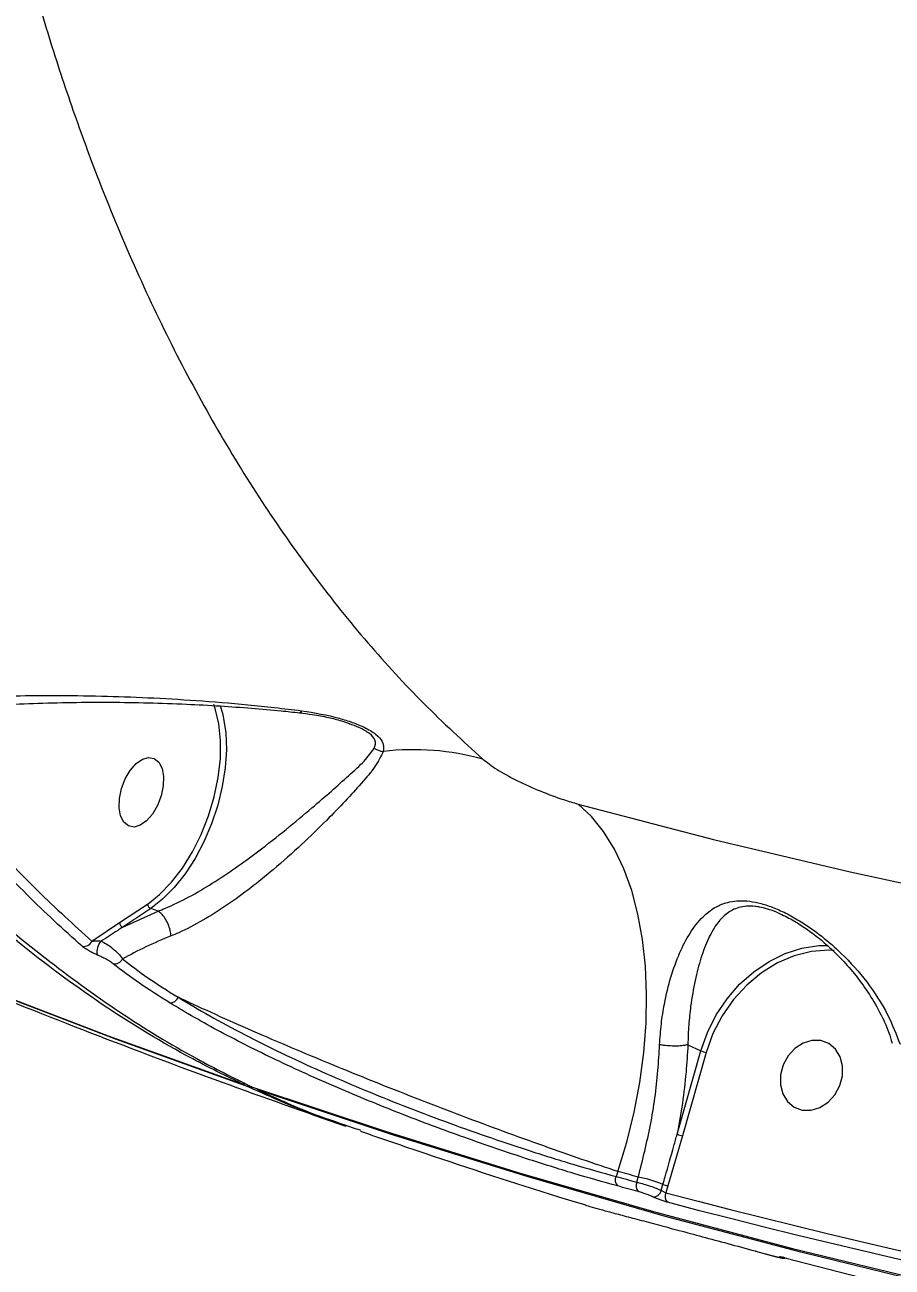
# Model space of a CAD drawing. Header units: millimetres. Extents: x -8607 to 7621, y -5747 to 4382.
# Drawn here: x 4662.8 to 4770.6, y -1127.2 to -972.8 of the extents above; entities that cross this region are included whole.
import ezdxf

# ---------------------------------------------------------------- set-up
doc = ezdxf.new("R2010")
doc.units = ezdxf.units.MM
doc.layers.add('DIKOM_ОБЪЕКТ', color=7, linetype='Continuous')
doc.layers.add('DIKOM_РАЗМЕР_ОБЪЕКТА', color=7, linetype='Continuous')
doc.styles.add('style1', font='arial.ttf', dxfattribs={"width": 0.8})
doc.dimstyles.new('1-50', dxfattribs={"dimtxt": 300, "dimasz": 200, "dimexe": 100, "dimexo": 0, "dimgap": 100, "dimtad": 1, "dimtxsty": 'style1', "dimcen": 200, "dimclrd": 7, "dimclre": 7, "dimclrt": 7, "dimadec": 1, "dimazin": 2, "dimtfac": 1, "dimtmove": 0, "dimatfit": 2, "dimfxl": 0, "dimlwd": 25, "dimlwe": 18, "dimarcsym": 0})

# ---------------------------------------------------------------- blocks, each defined once
blk = doc.blocks.new('*D11')
at = {"layer": 'Defpoints', "color": 0, "transparency": 16777216}
for p in [(7619.37, -165.15), (-6826.53, -739.39), (7619.37, -5647.14)]:
    blk.add_point(p, dxfattribs=at)
at = {"layer": 'DIKOM_РАЗМЕР_ОБЪЕКТА', "color": 7, "lineweight": 18, "transparency": 16777216}
for p, q in [((7619.37, -165.15), (7619.37, -5747.14)), ((-6826.53, -739.39), (-6826.53, -5747.14))]:
    blk.add_line(p, q, dxfattribs=at)
at = {"layer": 'DIKOM_РАЗМЕР_ОБЪЕКТА', "color": 7, "lineweight": 25, "transparency": 16777216}
blk.add_line((-6626.53, -5647.14), (7419.37, -5647.14), dxfattribs=at)
at = {"layer": 'DIKOM_РАЗМЕР_ОБЪЕКТА', "color": 7, "transparency": 16777216}
for points in [[(-6626.53, -5613.8), (-6626.53, -5680.47), (-6826.53, -5647.14)], [(7419.37, -5613.8), (7419.37, -5680.47), (7619.37, -5647.14)]]:
    blk.add_solid(points, dxfattribs=at)
at = {"layer": 'DIKOM_РАЗМЕР_ОБЪЕКТА', "color": 7, "transparency": 16777216, "insert": (396.42, -5393.96), "char_height": 300, "attachment_point": 5, "style": 'style1'}
blk.add_mtext('14400', dxfattribs=at)
blk = doc.blocks.new('*D13')
at = {"layer": 'Defpoints', "color": 0, "transparency": 16777216}
for p in [(-5326.53, -191.39), (6073.47, -191.39), (6073.47, -4959.53)]:
    blk.add_point(p, dxfattribs=at)
at = {"layer": 'DIKOM_РАЗМЕР_ОБЪЕКТА', "color": 7, "lineweight": 18, "transparency": 16777216}
for p, q in [((-5326.53, -191.39), (-5326.53, -5059.53)), ((6073.47, -191.39), (6073.47, -5059.53))]:
    blk.add_line(p, q, dxfattribs=at)
at = {"layer": 'DIKOM_РАЗМЕР_ОБЪЕКТА', "color": 7, "lineweight": 25, "transparency": 16777216}
blk.add_line((-5126.53, -4959.53), (5873.47, -4959.53), dxfattribs=at)
at = {"layer": 'DIKOM_РАЗМЕР_ОБЪЕКТА', "color": 7, "transparency": 16777216}
for points in [[(-5126.53, -4926.2), (-5126.53, -4992.86), (-5326.53, -4959.53)], [(5873.47, -4926.2), (5873.47, -4992.86), (6073.47, -4959.53)]]:
    blk.add_solid(points, dxfattribs=at)
at = {"layer": 'DIKOM_РАЗМЕР_ОБЪЕКТА', "color": 7, "transparency": 16777216, "insert": (373.47, -4706.36), "char_height": 300, "attachment_point": 5, "style": 'style1'}
blk.add_mtext('11400', dxfattribs=at)

msp = doc.modelspace()

# ---------------------------------------------------------------- linework, layer by layer
at = {"layer": 'DIKOM_ОБЪЕКТ', "color": 7, "linetype": 'Continuous', "lineweight": 15}
for p, q in [((4687.089, -1057.389), (4687.403, -1058.494)), ((4703.159, -1059.662), (4702.965, -1059.586)), ((4674.551, -1084.366), (4678.026, -1082.058)), ((4678.026, -1082.058), (4678.32, -1081.853)), ((4678.441, -1082.629), (4674.966, -1084.937)), ((4674.966, -1084.937), (4679.359, -1082.947)), ((4679.359, -1082.947), (4678.441, -1082.629)), ((4679.359, -1082.947), (4679.362, -1082.948)), ((4671.115, -1086.681), (4674.551, -1084.366)), ((4743.899, -1110.675), (4746.851, -1100.303)), ((4747.513, -1100.507), (4744.561, -1110.88)), ((4745.243, -1099.545), (4746.851, -1100.303)), ((4689.662, -1104.351), (4689.693, -1104.364)), ((4690.904, -1104.742), (4690.976, -1104.772)), ((4691.008, -1104.785), (4690.976, -1104.772)), ((4691.985, -1105.248), (4691.918, -1105.22)), ((4744.561, -1110.88), (4742.755, -1117.094)), ((4736.549, -1115.312), (4736.313, -1115.928)), ((4738.891, -1116.625), (4739.071, -1115.993)), ((4741.929, -1117.655), (4742.141, -1116.911)), ((4742.755, -1117.094), (4742.513, -1117.946)), ((4753.655, -1125.195), (4753.626, -1125.185)), ((4753.655, -1125.195), (4756.237, -1125.892)), ((4756.237, -1125.892), (4756.206, -1125.882))]:
    msp.add_line(p, q, dxfattribs=at)
at = {"layer": 'DIKOM_ОБЪЕКТ', "color": 7, "linetype": 'Continuous', "lineweight": 15, "flags": 128}
for points in [[(4678.32, -1081.853), (4679.542, -1080.862), (4681.004, -1079.361), (4682.375, -1077.588), (4683.623, -1075.588), (4684.718, -1073.408), (4685.633, -1071.102), (4686.346, -1068.725), (4686.839, -1066.334), (4687.102, -1063.987), (4687.127, -1061.741), (4686.915, -1059.65), (4686.469, -1057.765), (4686.304, -1057.281)], [(4687.403, -1058.494), (4687.467, -1058.776), (4687.766, -1060.746), (4687.846, -1062.879), (4687.705, -1065.13), (4687.346, -1067.449), (4686.777, -1069.787), (4686.011, -1072.093), (4685.063, -1074.316), (4683.955, -1076.409), (4682.711, -1078.326), (4681.357, -1080.025), (4679.923, -1081.47), (4678.441, -1082.629)], [(4675.664, -1072.358), (4675.092, -1071.887), (4674.696, -1071.115), (4674.509, -1070.103), (4674.546, -1068.934), (4674.803, -1067.702), (4675.261, -1066.507), (4675.882, -1065.447), (4676.615, -1064.606), (4677.402, -1064.054), (4678.178, -1063.834), (4678.881, -1063.965), (4679.454, -1064.435), (4679.85, -1065.208), (4680.037, -1066.22), (4680, -1067.389), (4679.742, -1068.62), (4679.284, -1069.815), (4678.663, -1070.875), (4677.93, -1071.716), (4677.143, -1072.269), (4676.367, -1072.489), (4675.664, -1072.358)], [(4605.305, -1069.85), (4608.597, -1071.402), (4624.518, -1078.664), (4640.59, -1085.591), (4656.808, -1092.183), (4673.167, -1098.437), (4689.662, -1104.351)], [(4731.579, -1069.63), (4748.442, -1074.023), (4765.415, -1078.063), (4782.494, -1081.747), (4799.674, -1085.075), (4816.948, -1088.046), (4834.311, -1090.659), (4851.757, -1092.913), (4869.282, -1094.807), (4886.88, -1096.34), (4904.544, -1097.513), (4922.269, -1098.325), (4940.05, -1098.775)], [(4736.549, -1115.312), (4737.65, -1111.658), (4738.557, -1107.95), (4739.263, -1104.223), (4739.76, -1100.511), (4740.045, -1096.847), (4740.114, -1093.266), (4739.968, -1089.798), (4739.606, -1086.477), (4739.034, -1083.332), (4738.255, -1080.393), (4737.277, -1077.685), (4736.109, -1075.234), (4734.762, -1073.061), (4733.247, -1071.188), (4731.579, -1069.63)], [(4690.671, -1104.825), (4674.176, -1098.911), (4657.818, -1092.657), (4641.6, -1086.065), (4625.528, -1079.137), (4609.606, -1071.875), (4609.079, -1071.628)], [(4746.851, -1100.303), (4747.669, -1098.02), (4748.762, -1095.85), (4750.106, -1093.84), (4751.673, -1092.034), (4753.429, -1090.47), (4755.335, -1089.184), (4757.349, -1088.202), (4759.429, -1087.546), (4761.53, -1087.231), (4762.68, -1087.205)], [(4763.443, -1087.837), (4762.758, -1087.807), (4760.615, -1087.963), (4758.472, -1088.49), (4756.381, -1089.376), (4754.392, -1090.6), (4752.553, -1092.132), (4750.909, -1093.935), (4749.499, -1095.965), (4748.358, -1098.174), (4747.513, -1100.507)], [(4756.769, -1103.291), (4756.754, -1104.525), (4757.052, -1105.663), (4757.638, -1106.615), (4758.466, -1107.301), (4759.466, -1107.667), (4760.56, -1107.684), (4761.658, -1107.349), (4762.671, -1106.691), (4763.517, -1105.761), (4764.127, -1104.636), (4764.453, -1103.407), (4764.467, -1102.173), (4764.169, -1101.035), (4763.583, -1100.084), (4762.756, -1099.397), (4761.755, -1099.031), (4760.662, -1099.014), (4759.564, -1099.349), (4758.551, -1100.007), (4757.705, -1100.937), (4757.094, -1102.062), (4756.769, -1103.291)], [(4690.976, -1104.772), (4707.614, -1110.312), (4724.378, -1115.508), (4741.262, -1120.36), (4758.262, -1124.865), (4775.372, -1129.022), (4792.588, -1132.831), (4809.903, -1136.289), (4827.313, -1139.396), (4844.812, -1142.15), (4862.396, -1144.552), (4880.058, -1146.599), (4897.794, -1148.293), (4915.598, -1149.631), (4933.464, -1150.615), (4951.388, -1151.242)], [(4952.397, -1151.718), (4934.473, -1151.09), (4916.606, -1150.107), (4898.802, -1148.768), (4881.066, -1147.075), (4863.404, -1145.027), (4845.821, -1142.626), (4828.321, -1139.871), (4810.911, -1136.764), (4793.596, -1133.306), (4776.381, -1129.498), (4759.271, -1125.341), (4742.271, -1120.836), (4725.386, -1115.984), (4708.623, -1110.787), (4691.985, -1105.248)], [(4736.313, -1115.928), (4736.635, -1116.016), (4736.957, -1116.103), (4737.279, -1116.19), (4737.602, -1116.277), (4737.924, -1116.365), (4738.247, -1116.451), (4738.569, -1116.538), (4738.891, -1116.625)], [(4739.071, -1115.993), (4738.756, -1115.909), (4738.44, -1115.824), (4738.125, -1115.739), (4737.81, -1115.654), (4737.494, -1115.568), (4737.179, -1115.483), (4736.864, -1115.397), (4736.549, -1115.312)], [(4739.064, -1117.799), (4738.741, -1117.712), (4738.418, -1117.625), (4738.096, -1117.538), (4737.773, -1117.451), (4737.45, -1117.364), (4737.128, -1117.276), (4736.805, -1117.189), (4736.483, -1117.101)], [(4742.513, -1117.946), (4746.511, -1118.997), (4750.515, -1120.028), (4754.525, -1121.041), (4758.542, -1122.034), (4762.564, -1123.008), (4766.592, -1123.962), (4770.626, -1124.898), (4774.666, -1125.813)], [(4774.87, -1126.996), (4770.827, -1126.079), (4766.789, -1125.143), (4762.758, -1124.188), (4758.732, -1123.213), (4754.713, -1122.219), (4750.699, -1121.206), (4746.691, -1120.174), (4742.69, -1119.122)], [(4753.626, -1125.185), (4753.948, -1125.273), (4754.271, -1125.36), (4754.593, -1125.447), (4754.916, -1125.535), (4755.238, -1125.622), (4755.561, -1125.709), (4755.884, -1125.796), (4756.206, -1125.882)], [(4757.121, -1125.973), (4756.941, -1125.982), (4756.758, -1125.952)], [(4757.312, -1126.017), (4761.313, -1127.068), (4765.321, -1128.101), (4769.334, -1129.114), (4773.354, -1130.108), (4777.38, -1131.083), (4781.411, -1132.038), (4785.449, -1132.974), (4789.492, -1133.891)]]:
    msp.add_lwpolyline(points, dxfattribs=at)
at = {"layer": 'DIKOM_ОБЪЕКТ', "color": 7, "linetype": 'Continuous', "lineweight": 15}
for centre, radius, start, end in [((4707.71, -1060.407), 2.717, 237.27149, 262.45276), ((4711.133, -1095.015), 32.138, 74.4886, 96.75405), ((4678.696, -1082.007), 0.672, 184.28835, 247.69013), ((4675.222, -1084.316), 0.672, 184.28909, 247.6901), ((4670.139, -1086.257), 1.064, 257.17107, 336.49667), ((4673.466, -1087.94), 1.722, 133.19655, 195.29062), ((4673.952, -1088.455), 1.058, 259.82269, 335.87769), ((4680.824, -1093.288), 1.074, 270.62479, 340.40003), ((4748.235, -1096.997), 3.584, 247.28363, 258.37203), ((4689.902, -1103.633), 0.758, 251.53242, 287.62996), ((4690.021, -1103.419), 1, 250.87293, 281.60059), ((4690.912, -1104.411), 0.479, 192.87889, 239.80358), ((4690.911, -1104.108), 0.756, 251.51835, 287.608), ((4691.334, -1103.84), 1, 244.50905, 250.98657), ((4692.34, -1104.314), 1, 222.27126, 244.99886), ((4692.176, -1104.884), 0.411, 204.83092, 242.30007), ((4745.283, -1107.369), 3.584, 247.28331, 258.37224), ((4737.24, -1116.392), 1.037, 153.39112, 223.12027), ((4735.044, -1135.063), 19.49, 68.64577, 78.076), ((4739.822, -1117.088), 1.039, 153.5516, 223.15559), ((4740.93, -1117.443), 1.022, 266.97056, 348.0098), ((4743.561, -1113.281), 3.898, 248.64577, 258.076), ((4743.442, -1118.407), 1.037, 153.58294, 223.56218)]:
    msp.add_arc(centre, radius, start, end, dxfattribs=at)
for points, knots in [([(4689.662, -1104.351), (4687.377, -1103.219), (4681.383, -1100.248), (4672.055, -1094.506), (4662.068, -1087.104), (4652.81, -1078.918), (4644.489, -1070.327), (4636.835, -1061.207), (4629.89, -1051.759), (4622.956, -1041.022), (4616.14, -1028.869), (4609.686, -1015.4), (4603.995, -1001.508), (4599.163, -987.697), (4594.995, -973.689), (4591.48, -959.722), (4588.267, -944.379), (4585.473, -927.585), (4583.273, -909.581), (4581.792, -891.545), (4580.994, -874.072), (4580.781, -856.755), (4581.093, -839.843), (4581.951, -821.873), (4583.442, -802.838), (4585.624, -783.088), (4588.356, -763.695), (4591.482, -745.254), (4595.017, -727.288), (4598.861, -710.019), (4603.474, -691.422), (4608.972, -671.537), (4615.371, -650.798), (4622.18, -630.767), (4629.126, -612.014), (4636.329, -594.024), (4643.65, -576.988), (4651.831, -559.186), (4660.942, -540.717), (4670.881, -522.036), (4680.993, -504.338), (4690.926, -488.088), (4700.895, -472.795), (4710.747, -458.6), (4720.862, -444.83), (4727.773, -436.138), (4731.297, -431.707)], [0, 0, 0, 0, 0.0156509, 0.0410528, 0.0664547, 0.0899044, 0.1133542, 0.1348277, 0.1563011, 0.1771003, 0.2025022, 0.227904, 0.2513538, 0.2748036, 0.2962771, 0.3177505, 0.3385497, 0.3639515, 0.3893534, 0.4128032, 0.436253, 0.4577264, 0.4791999, 0.4999991, 0.5244807, 0.5489623, 0.5715463, 0.5941304, 0.614795, 0.6354597, 0.6554668, 0.6808687, 0.7062706, 0.7297205, 0.7531703, 0.7746438, 0.7961173, 0.8169165, 0.8423185, 0.8677204, 0.8911702, 0.9146201, 0.9360936, 0.9575671, 0.9783663, 1, 1, 1, 1]), ([(4732.651, -431.954), (4731.753, -433.053), (4728.676, -436.817), (4723.507, -443.468), (4717.158, -451.879), (4710.928, -460.472), (4704.822, -469.215), (4698.84, -478.113), (4692.979, -487.166), (4687.238, -496.378), (4681.613, -505.752), (4676.104, -515.29), (4670.71, -524.995), (4665.427, -534.869), (4660.256, -544.917), (4655.201, -555.13), (4650.278, -565.473), (4645.51, -575.905), (4640.908, -586.397), (4636.474, -596.945), (4632.207, -607.551), (4628.104, -618.221), (4624.163, -628.957), (4620.383, -639.763), (4616.764, -650.64), (4613.305, -661.593), (4610.004, -672.625), (4606.863, -683.734), (4603.889, -694.892), (4601.096, -706.051), (4598.494, -717.173), (4596.087, -728.245), (4593.871, -739.272), (4591.846, -750.258), (4590.01, -761.209), (4588.363, -772.126), (4586.904, -783.012), (4585.633, -793.871), (4584.551, -804.706), (4583.657, -815.518), (4582.952, -826.288), (4582.441, -836.974), (4582.126, -847.532), (4582.008, -857.945), (4582.085, -868.213), (4582.358, -878.342), (4582.825, -888.336), (4583.488, -898.198), (4584.345, -907.93), (4585.397, -917.534), (4586.646, -927.014), (4588.091, -936.373), (4589.732, -945.599), (4591.562, -954.661), (4593.576, -963.521), (4595.769, -972.157), (4598.139, -980.566), (4600.687, -988.753), (4603.413, -996.721), (4606.318, -1004.473), (4609.402, -1012.01), (4612.666, -1019.335), (4616.112, -1026.449), (4619.741, -1033.354), (4623.552, -1040.047), (4627.533, -1046.51), (4631.671, -1052.716), (4635.951, -1058.641), (4640.368, -1064.283), (4644.927, -1069.638), (4649.601, -1074.718), (4652.831, -1077.868), (4654.437, -1079.434)], [0, 0, 0, 0, 0.0060017, 0.0205531, 0.0351089, 0.0495914, 0.0640071, 0.0783724, 0.0927037, 0.1070175, 0.1213299, 0.1356542, 0.1500045, 0.1643971, 0.1788482, 0.1933742, 0.2079329, 0.2224373, 0.2368698, 0.251247, 0.2655853, 0.2799011, 0.2942108, 0.3085292, 0.3228687, 0.3372456, 0.3516763, 0.3661771, 0.3807369, 0.3952719, 0.4097248, 0.4241176, 0.4384667, 0.4527885, 0.4670994, 0.4814156, 0.4957482, 0.5101134, 0.5245276, 0.539007, 0.55356, 0.5681114, 0.5825887, 0.5970011, 0.6113649, 0.6256965, 0.6400123, 0.6543285, 0.6686579, 0.6830149, 0.6974158, 0.711877, 0.7264145, 0.7409716, 0.7554762, 0.7699106, 0.7842911, 0.798634, 0.8129556, 0.827272, 0.8415976, 0.8559449, 0.8703302, 0.8847694, 0.8992787, 0.9138366, 0.9283625, 0.9428083, 0.9571929, 0.9715322, 0.9858424, 1, 1, 1, 1]), ([(4733.16, -431.891), (4730.606, -435.083), (4724.802, -442.334), (4715.946, -454.139), (4706.396, -467.579), (4696.875, -481.811), (4687.221, -497.148), (4678.026, -512.712), (4669.642, -527.817), (4662.193, -542.013), (4655.026, -556.42), (4647.856, -571.694), (4640.699, -587.938), (4633.707, -604.898), (4627.086, -622.16), (4620.888, -639.596), (4615.429, -656.198), (4610.527, -672.327), (4606.017, -688.408), (4601.763, -705.018), (4597.791, -722.228), (4594.158, -739.932), (4590.991, -757.677), (4588.318, -775.329), (4586.246, -791.892), (4584.664, -807.761), (4583.497, -823.289), (4582.724, -839.023), (4582.38, -854.943), (4582.488, -870.664), (4583.102, -887.496), (4584.372, -905.301), (4586.184, -921.442), (4588.147, -934.794), (4590.204, -946.586), (4592.805, -959.122), (4596.128, -972.578), (4599.993, -985.869), (4604.438, -998.955), (4609.379, -1011.516), (4614.496, -1022.827), (4619.682, -1032.951), (4625.343, -1042.849), (4631.915, -1053), (4639.525, -1063.165), (4647.103, -1072.071), (4652.355, -1077.173), (4654.733, -1079.483)], [0, 0, 0, 0, 0.0171743, 0.039018, 0.0608996, 0.0842999, 0.1077468, 0.1327047, 0.1550631, 0.1746845, 0.1943334, 0.2165248, 0.2387561, 0.2614025, 0.2855807, 0.3081702, 0.3308016, 0.3511318, 0.3714925, 0.393684, 0.4159152, 0.4385616, 0.4627398, 0.4853293, 0.5079607, 0.5282909, 0.5486516, 0.5704975, 0.5923813, 0.6143903, 0.636438, 0.664243, 0.6921263, 0.7089593, 0.7258096, 0.7476555, 0.7695393, 0.7929439, 0.8163951, 0.8400293, 0.8637115, 0.8833263, 0.9029684, 0.9282908, 0.9536132, 0.9789947, 1, 1, 1, 1]), ([(4757.462, -515.224), (4754.2, -520.236), (4747.669, -530.273), (4738.288, -545.985), (4729.229, -562.162), (4720.533, -578.845), (4712.228, -595.965), (4704.333, -613.51), (4696.887, -631.41), (4690.329, -648.537), (4684.588, -664.778), (4679.582, -680.076), (4674.934, -695.498), (4670.652, -711.034), (4666.75, -726.645), (4663.236, -742.316), (4660.123, -758), (4657.61, -772.574), (4655.609, -786.011), (4654.039, -798.283), (4652.74, -810.459), (4651.71, -822.538), (4650.95, -834.526), (4650.464, -846.369), (4650.251, -858.036), (4650.307, -869.533), (4650.633, -880.885), (4651.23, -892.091), (4652.099, -903.122), (4653.238, -913.947), (4654.643, -924.546), (4656.313, -934.917), (4658.251, -945.067), (4660.448, -954.948), (4662.894, -964.536), (4665.589, -973.838), (4668.539, -982.875), (4672.079, -992.555), (4676.301, -1002.743), (4681.312, -1013.284), (4686.74, -1023.281), (4692.568, -1032.692), (4698.783, -1041.504), (4705.381, -1049.682), (4712.33, -1057.281), (4717.26, -1061.791), (4719.727, -1064.048)], [0, 0, 0, 0, 0.0279517, 0.0559711, 0.0841497, 0.112398, 0.140846, 0.1693659, 0.1980505, 0.2268089, 0.2504876, 0.2742079, 0.2980249, 0.3218842, 0.3458643, 0.3698877, 0.3940102, 0.4181768, 0.4373171, 0.4564794, 0.475545, 0.4946105, 0.5137639, 0.5329172, 0.5518732, 0.5708292, 0.5898716, 0.608914, 0.6280087, 0.6471254, 0.6661455, 0.6851656, 0.7042731, 0.7233807, 0.7422913, 0.7612018, 0.7801984, 0.799195, 0.8241795, 0.8492136, 0.8742975, 0.8994316, 0.9244982, 0.9496151, 0.9747822, 1, 1, 1, 1]), ([(4645.746, -1058.678), (4646.258, -1058.599), (4647.917, -1058.342), (4650.999, -1057.987), (4654.993, -1057.613), (4659.292, -1057.319), (4663.835, -1057.105), (4668.543, -1056.986), (4673.319, -1056.964), (4678.078, -1057.038), (4682.659, -1057.2), (4686.946, -1057.424), (4690.883, -1057.703), (4694.172, -1057.987), (4696.178, -1058.211), (4696.935, -1058.296)], [0, 0, 0, 0, 0.0395865, 0.1284803, 0.2192645, 0.3118934, 0.4063241, 0.5007754, 0.5915884, 0.6790633, 0.7631083, 0.8360124, 0.9020305, 0.9630507, 1, 1, 1, 1]), ([(4646.291, -1057.135), (4647.727, -1056.985), (4650.67, -1056.678), (4655.534, -1056.371), (4660.793, -1056.175), (4666.386, -1056.112), (4672.162, -1056.186), (4678.057, -1056.391), (4684.12, -1056.744), (4690.478, -1057.247), (4694.968, -1057.771), (4697.211, -1058.033)], [0, 0, 0, 0, 0.1079569, 0.2212639, 0.3345713, 0.4497836, 0.564986, 0.6720707, 0.7791293, 0.889621, 1, 1, 1, 1]), ([(4646.006, -1058.834), (4647.937, -1061.422), (4651.802, -1066.603), (4657.962, -1073.775), (4664.367, -1080.545), (4668.864, -1084.635), (4671.115, -1086.681)], [0, 0, 0, 0, 0.2491442, 0.4986282, 0.7491414, 1, 1, 1, 1]), ([(4697.211, -1058.033), (4697.201, -1058.052), (4697.13, -1058.182), (4697.03, -1058.32), (4696.959, -1058.273), (4696.939, -1058.259)], [0, 0, 0, 0, 0.1052033, 0.7484657, 1, 1, 1, 1]), ([(4696.94, -1058.311), (4697.475, -1058.368), (4698.701, -1058.497), (4700.451, -1058.84), (4702.023, -1059.233), (4702.836, -1059.527), (4703.17, -1059.648)], [0, 0, 0, 0, 0.2406447, 0.5515663, 0.8156788, 1, 1, 1, 1]), ([(4697.211, -1058.033), (4698.808, -1058.297), (4701.002, -1058.66), (4703.533, -1059.473), (4705.128, -1060.125), (4706.512, -1060.942), (4707.463, -1061.992), (4707.393, -1062.694), (4707.353, -1063.1)], [0, 0, 0, 0, 0.3030708, 0.4164281, 0.5295174, 0.6687585, 0.8085436, 1, 1, 1, 1]), ([(4669.903, -1087.294), (4669.611, -1087.036), (4668.152, -1085.748), (4664.406, -1082.298), (4658.812, -1076.653), (4651.801, -1068.767), (4647.262, -1062.738), (4644.734, -1059.38)], [0, 0, 0, 0, 0.0321659, 0.1608352, 0.4182088, 0.675957, 1, 1, 1, 1]), ([(4706.241, -1062.693), (4706.358, -1062.361), (4706.558, -1061.796), (4705.758, -1060.875), (4704.532, -1060.173), (4703.561, -1059.812), (4703.159, -1059.662)], [0, 0, 0, 0, 0.3427376, 0.5845101, 0.8277897, 1, 1, 1, 1]), ([(4679.362, -1082.948), (4679.362, -1082.948), (4679.663, -1082.833), (4680.914, -1082.329), (4683.174, -1081.229), (4686.112, -1079.51), (4688.995, -1077.587), (4692.109, -1075.312), (4695.338, -1072.76), (4698.382, -1070.205), (4700.96, -1067.982), (4703.141, -1066.017), (4705.116, -1064.257), (4705.866, -1063.214), (4706.241, -1062.693)], [0, 0, 0, 0, 0.0000129, 0.0265074, 0.1091021, 0.191776, 0.2751715, 0.3586315, 0.4732183, 0.5879368, 0.68627, 0.7846261, 0.8924878, 1, 1, 1, 1]), ([(4707.353, -1063.1), (4707.066, -1063.704), (4706.491, -1064.912), (4704.717, -1066.97), (4702.681, -1069.234), (4700.217, -1071.771), (4697.244, -1074.663), (4694.033, -1077.534), (4690.899, -1080.073), (4687.955, -1082.222), (4684.933, -1084.128), (4682.583, -1085.356), (4681.286, -1085.898), (4680.967, -1086.031)], [0, 0, 0, 0, 0.10714, 0.2145791, 0.3113467, 0.4080923, 0.5217533, 0.6352953, 0.7192625, 0.8031761, 0.88782, 0.9724046, 1, 1, 1, 1]), ([(4719.727, -1064.048), (4720.269, -1064.468), (4721.36, -1065.314), (4723.95, -1066.729), (4726.855, -1068.039), (4729.509, -1069.029), (4730.988, -1069.458), (4731.579, -1069.63)], [0, 0, 0, 0, 0.2099072, 0.4228947, 0.6382645, 0.8553539, 1, 1, 1, 1]), ([(4627.556, -1080.019), (4631.236, -1081.65), (4640.239, -1085.639), (4654.71, -1091.655), (4670.946, -1098.102), (4686.934, -1104.132), (4697.56, -1107.873), (4702.692, -1109.681)], [0, 0, 0, 0, 0.1494811, 0.3656581, 0.5818428, 0.7980471, 1, 1, 1, 1]), ([(4654.733, -1079.483), (4655.242, -1079.998), (4658.613, -1083.405), (4665.196, -1088.797), (4674.483, -1095.596), (4683.088, -1100.839), (4688.693, -1103.634), (4690.976, -1104.772)], [0, 0, 0, 0, 0.0468306, 0.3101752, 0.5665446, 0.8234947, 1, 1, 1, 1]), ([(4741.727, -1099.532), (4741.786, -1098.669), (4741.906, -1096.924), (4742.362, -1094.07), (4743.097, -1091.049), (4744.174, -1088.092), (4745.488, -1085.575), (4746.94, -1083.713), (4748.564, -1082.43), (4750.409, -1081.678), (4752.423, -1081.586), (4754.363, -1081.972), (4755.954, -1082.506), (4757.631, -1083.275), (4759.652, -1084.427), (4761.94, -1086.046), (4764.748, -1088.504), (4767.597, -1091.721), (4770.096, -1095.527), (4771.147, -1098.261), (4771.622, -1099.497)], [0, 0, 0, 0, 0.0446305, 0.0901844, 0.1578887, 0.2276906, 0.2976102, 0.3691165, 0.424259, 0.4808154, 0.5408157, 0.5708599, 0.6019605, 0.6340833, 0.6670382, 0.7192629, 0.7727753, 0.8517178, 0.932987, 1, 1, 1, 1]), ([(4756.908, -1083.385), (4756.686, -1083.277), (4755.737, -1082.815), (4754.605, -1082.501), (4752.982, -1082.255), (4751.494, -1082.397), (4750.052, -1083.176), (4748.831, -1084.447), (4747.77, -1086.277), (4746.851, -1088.681), (4746.107, -1091.515), (4745.615, -1094.355), (4745.332, -1097.079), (4745.254, -1098.707), (4745.24, -1099.544), (4745.24, -1099.544)], [0, 0, 0, 0, 0.0218923, 0.0937412, 0.1139292, 0.2060399, 0.2943777, 0.3857088, 0.5020369, 0.620715, 0.7343392, 0.850728, 0.9247053, 0.9999608, 1, 1, 1, 1]), ([(4680.967, -1086.031), (4680.964, -1085.992), (4680.953, -1085.836), (4680.893, -1085.417), (4680.705, -1084.749), (4680.336, -1083.986), (4679.87, -1083.333), (4679.531, -1083.076), (4679.362, -1082.948)], [0, 0, 0, 0, 0.03430365, 0.13649821, 0.3523745, 0.56824992, 0.78412495, 1, 1, 1, 1]), ([(4756.911, -1083.378), (4757.212, -1083.518), (4757.978, -1083.875), (4759.276, -1084.655), (4760.827, -1085.729), (4762.495, -1087.089), (4764.246, -1088.755), (4766.007, -1090.736), (4767.674, -1092.995), (4769.11, -1095.456), (4770.116, -1097.587), (4770.505, -1098.917), (4770.632, -1099.349)], [0, 0, 0, 0, 0.048379, 0.123343, 0.2084678, 0.3067278, 0.4162336, 0.5390356, 0.6711295, 0.8045324, 0.9365116, 1, 1, 1, 1]), ([(4674.966, -1084.937), (4674.755, -1085.072), (4673.855, -1085.648), (4672.967, -1086.235), (4672.287, -1086.685)], [0, 0, 0, 0, 0.2343149, 1, 1, 1, 1]), ([(4671.115, -1086.681), (4671.225, -1086.669), (4671.429, -1086.648), (4671.75, -1086.64), (4672.005, -1086.648), (4672.161, -1086.664), (4672.239, -1086.675), (4672.272, -1086.682), (4672.287, -1086.685)], [0, 0, 0, 0, 0.3482418, 0.6491547, 0.8444769, 0.9341967, 0.9695954, 1, 1, 1, 1]), ([(4672.287, -1086.685), (4672.516, -1086.798), (4672.981, -1087.029), (4673.731, -1087.57), (4674.442, -1088.221), (4674.759, -1088.666), (4674.917, -1088.887)], [0, 0, 0, 0, 0.2146917, 0.4348049, 0.7188263, 1, 1, 1, 1]), ([(4680.967, -1086.031), (4679.9, -1086.473), (4677.757, -1087.361), (4675.867, -1088.377), (4674.917, -1088.887)], [0, 0, 0, 0, 0.4978686, 1, 1, 1, 1]), ([(4671.804, -1088.395), (4671.768, -1088.38), (4671.607, -1088.317), (4671.27, -1088.165), (4670.783, -1087.908), (4670.277, -1087.596), (4670.031, -1087.397), (4669.903, -1087.294)], [0, 0, 0, 0, 0.0490732, 0.2179129, 0.4266715, 0.7022436, 1, 1, 1, 1]), ([(4673.765, -1089.495), (4673.623, -1089.391), (4673.343, -1089.183), (4672.806, -1088.864), (4672.271, -1088.587), (4671.956, -1088.457), (4671.804, -1088.395)], [0, 0, 0, 0, 0.2974636, 0.5890265, 0.8028446, 1, 1, 1, 1]), ([(4680.835, -1094.362), (4679.535, -1093.543), (4676.917, -1091.893), (4674.821, -1090.298), (4673.765, -1089.495)], [0, 0, 0, 0, 0.4964917, 1, 1, 1, 1]), ([(4674.917, -1088.887), (4675.935, -1089.661), (4677.985, -1091.221), (4680.546, -1092.836), (4681.835, -1093.649)], [0, 0, 0, 0, 0.4964828, 1, 1, 1, 1]), ([(4736.483, -1117.101), (4734.691, -1116.599), (4731.078, -1115.586), (4725.942, -1113.974), (4721.38, -1112.455), (4717.46, -1111.086), (4713.46, -1109.625), (4709.461, -1108.095), (4705.511, -1106.513), (4701.621, -1104.881), (4697.768, -1103.183), (4694.038, -1101.453), (4690.474, -1099.708), (4687.086, -1097.95), (4683.833, -1096.162), (4681.837, -1094.964), (4680.835, -1094.362)], [0, 0, 0, 0, 0.1013046, 0.2043245, 0.2693234, 0.3347703, 0.4016321, 0.4689837, 0.5341683, 0.5998078, 0.6668825, 0.7344532, 0.7996653, 0.8653309, 0.9324208, 1, 1, 1, 1]), ([(4736.549, -1115.312), (4735.068, -1114.816), (4732.106, -1113.825), (4727.323, -1112.147), (4722.346, -1110.348), (4717.218, -1108.436), (4712.008, -1106.44), (4706.779, -1104.381), (4701.6, -1102.285), (4696.538, -1100.18), (4691.666, -1098.093), (4687.045, -1096.052), (4683.825, -1094.581), (4682.155, -1093.799), (4681.835, -1093.649)], [0, 0, 0, 0, 0.0874426, 0.1748852, 0.2633131, 0.3520184, 0.4404463, 0.5297495, 0.6193385, 0.7086419, 0.7985505, 0.8887507, 0.9786595, 1, 1, 1, 1]), ([(4681.835, -1093.649), (4683.127, -1094.423), (4685.714, -1095.973), (4690.062, -1098.299), (4694.685, -1100.598), (4699.567, -1102.846), (4704.625, -1105.025), (4709.793, -1107.114), (4715.001, -1109.09), (4720.181, -1110.941), (4725.538, -1112.736), (4730.999, -1114.445), (4734.541, -1115.434), (4736.313, -1115.928)], [0, 0, 0, 0, 0.0883724, 0.177024, 0.2653923, 0.353767, 0.4424254, 0.5308005, 0.6189458, 0.7073715, 0.795519, 0.8977589, 1, 1, 1, 1]), ([(4739.071, -1115.993), (4739.615, -1113.843), (4740.719, -1109.481), (4741.475, -1103.907), (4741.665, -1100.607), (4741.727, -1099.532)], [0, 0, 0, 0, 0.3958736, 0.80322, 1, 1, 1, 1]), ([(4745.24, -1099.544), (4745.056, -1099.588), (4744.689, -1099.676), (4743.908, -1099.73), (4743.063, -1099.717), (4742.354, -1099.647), (4741.927, -1099.575), (4741.764, -1099.54), (4741.727, -1099.532)], [0, 0, 0, 0, 0.2123422, 0.4246843, 0.6370268, 0.84937, 0.965475, 1, 1, 1, 1]), ([(4745.243, -1099.545), (4745.176, -1100.684), (4745.033, -1103.089), (4744.594, -1106.818), (4744.131, -1109.386), (4743.899, -1110.675)], [0, 0, 0, 0, 0.3093528, 0.6532138, 1, 1, 1, 1]), ([(4745.24, -1099.544), (4745.241, -1099.544), (4745.242, -1099.544), (4745.243, -1099.544), (4745.243, -1099.545)], [0, 0, 0, 0, 0.8025649, 1, 1, 1, 1]), ([(4702.731, -1109.571), (4701.037, -1109.014), (4696.934, -1107.666), (4692.988, -1105.876), (4690.671, -1104.825)], [0, 0, 0, 0, 0.4127608, 1, 1, 1, 1]), ([(4691.985, -1105.248), (4694.299, -1106.305), (4698.406, -1108.182), (4702.688, -1109.567), (4704.557, -1110.171)], [0, 0, 0, 0, 0.563594, 1, 1, 1, 1]), ([(4704.515, -1110.296), (4707.182, -1111.212), (4715.361, -1114.022), (4724.687, -1117.084), (4731.381, -1119.117), (4732.495, -1119.455)], [0, 0, 0, 0, 0.2873997, 0.881328, 1, 1, 1, 1]), ([(4742.141, -1116.911), (4742.232, -1116.592), (4742.686, -1114.998), (4743.284, -1112.922), (4743.767, -1111.158), (4743.899, -1110.675)], [0, 0, 0, 0, 0.15365634, 0.76830278, 1, 1, 1, 1]), ([(4738.891, -1116.625), (4738.927, -1116.634), (4739.193, -1116.7), (4739.752, -1116.855), (4740.563, -1117.117), (4741.342, -1117.399), (4741.734, -1117.57), (4741.929, -1117.655)], [0, 0, 0, 0, 0.0372364, 0.2781056, 0.5188615, 0.7593902, 1, 1, 1, 1]), ([(4740.876, -1118.463), (4740.759, -1118.408), (4740.526, -1118.3), (4740.061, -1118.118), (4739.577, -1117.949), (4739.244, -1117.848), (4739.085, -1117.805), (4739.064, -1117.799)], [0, 0, 0, 0, 0.2407363, 0.4813566, 0.7220917, 0.9627992, 1, 1, 1, 1]), ([(4741.929, -1117.655), (4741.967, -1117.678), (4742.042, -1117.725), (4742.191, -1117.804), (4742.347, -1117.878), (4742.455, -1117.923), (4742.506, -1117.943), (4742.513, -1117.946)], [0, 0, 0, 0, 0.2402545, 0.481153, 0.7222791, 0.9628586, 1, 1, 1, 1]), ([(4742.69, -1119.122), (4742.669, -1119.116), (4742.51, -1119.074), (4742.176, -1118.973), (4741.692, -1118.806), (4741.227, -1118.626), (4740.993, -1118.517), (4740.876, -1118.463)], [0, 0, 0, 0, 0.0372318, 0.2778758, 0.5185808, 0.7592337, 1, 1, 1, 1]), ([(4732.489, -1119.476), (4732.595, -1119.509), (4732.937, -1119.619), (4733.883, -1119.885), (4735.295, -1120.271), (4737.044, -1120.739), (4739.124, -1121.292), (4741.502, -1121.924), (4744.139, -1122.627), (4747.027, -1123.4), (4750.174, -1124.248), (4752.472, -1124.872), (4753.626, -1125.185)], [0, 0, 0, 0, 0.0480914, 0.155273, 0.2589996, 0.3634546, 0.4702043, 0.5777459, 0.681436, 0.785848, 0.8925324, 1, 1, 1, 1]), ([(4756.206, -1125.882), (4756.334, -1125.916), (4756.59, -1125.982), (4756.82, -1126.028), (4756.899, -1126.025), (4756.837, -1125.987), (4756.768, -1125.956), (4756.758, -1125.952)], [0, 0, 0, 0, 0.2404748, 0.4810174, 0.7218885, 0.9628789, 1, 1, 1, 1]), ([(4756.233, -1125.891), (4756.26, -1125.898), (4756.465, -1125.954), (4756.71, -1126.012), (4756.922, -1126.055), (4757.094, -1126.07), (4757.251, -1126.072), (4757.344, -1126.045), (4757.373, -1126.037)], [0, 0, 0, 0, 0.05868178, 0.44059488, 0.67495581, 0.81756845, 0.94462974, 1, 1, 1, 1]), ([(4756.758, -1125.952), (4756.749, -1125.948), (4756.68, -1125.917), (4756.618, -1125.878), (4756.697, -1125.874), (4756.928, -1125.918), (4757.184, -1125.984), (4757.312, -1126.017)], [0, 0, 0, 0, 0.0372896, 0.2782363, 0.5190458, 0.7595575, 1, 1, 1, 1]), ([(4756.883, -1125.919), (4756.887, -1125.919), (4756.896, -1125.92), (4756.984, -1125.938), (4757.183, -1125.984), (4757.416, -1126.047), (4757.556, -1126.085)], [0, 0, 0, 0, 0.1154967, 0.2953685, 0.5790669, 1, 1, 1, 1])]:
    msp.add_open_spline(points, degree=3, knots=knots, dxfattribs=at)

# ---------------------------------------------------------------- dimensions: what is measured, and where the dimension line sits
at = {"layer": 'DIKOM_РАЗМЕР_ОБЪЕКТА'}
dim = msp.add_linear_dim(base=(7619.366, -5647.135), p1=(-6826.527, -739.391), p2=(7619.366, -165.147), text='14400', dimstyle='1-50', dxfattribs=at)
dim.commit()
dim.dimension.update_dxf_attribs({"geometry": '*D11', "text_midpoint": (396.419, -5647.135), "dimtype": 160})
dim = msp.add_linear_dim(base=(6073.473, -4959.53), p1=(-5326.527, -191.391), p2=(6073.473, -191.391), dimstyle='1-50', dxfattribs=at)
dim.commit()
dim.dimension.update_dxf_attribs({"geometry": '*D13', "text_midpoint": (373.473, -4959.53), "dimtype": 160})

doc.saveas('drawing.dxf')
